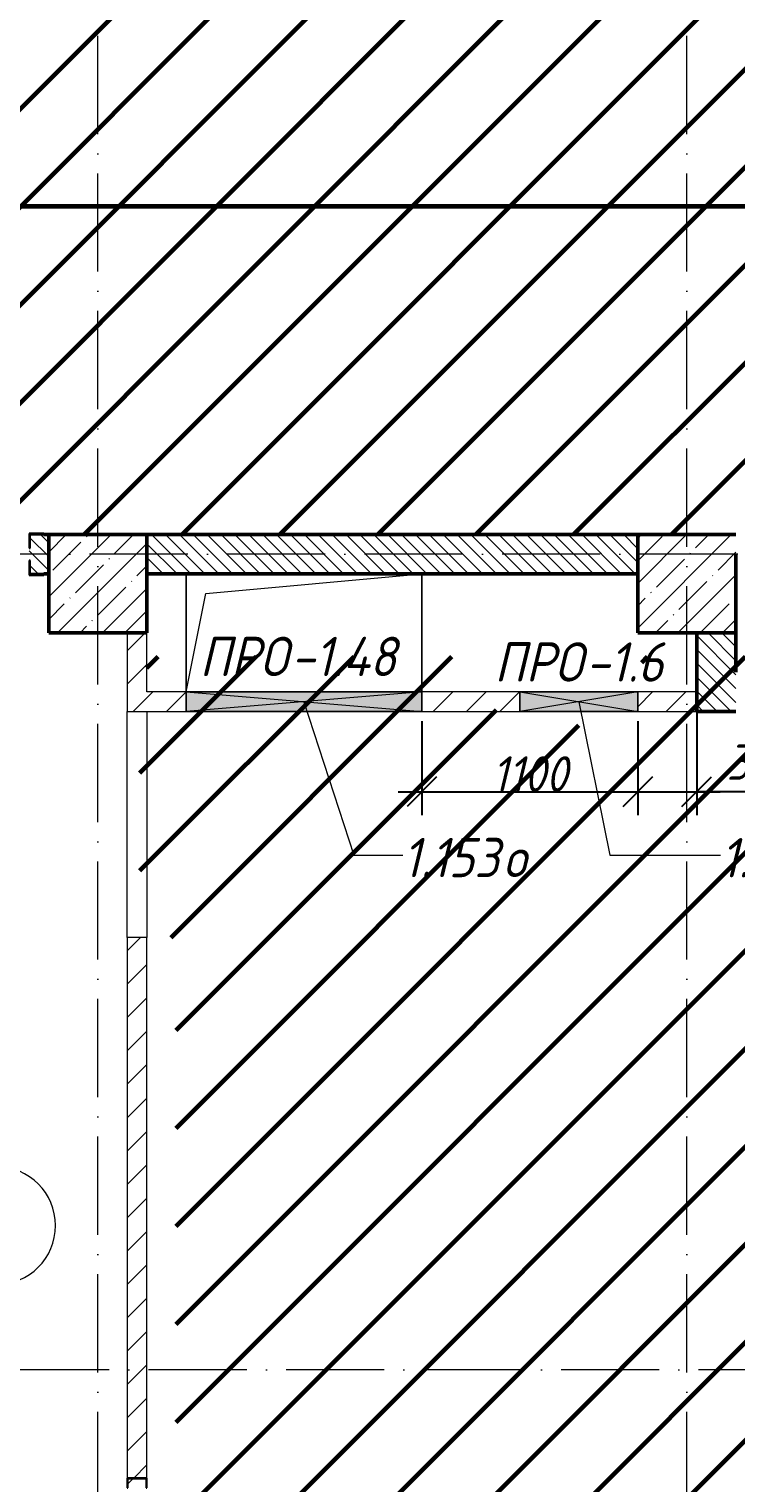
# Model space of a CAD drawing. Header units: millimetres. Extents: x -606178 to 312196, y -19338 to 632709.
# Drawn here: x -409131 to -405531, y 453050 to 460447 of the extents above; entities that cross this region are included whole.
import ezdxf

# ---------------------------------------------------------------- set-up
doc = ezdxf.new("R2010")
doc.units = ezdxf.units.MM
doc.linetypes.add('50_200_ШТРИХ_1Т_ш5_п1_п1_', pattern=[700, 500, -100, 0, -100])
for name, color, linetype, lineweight in [('6.4.1) Окр пт с инж. ПТ2.16', 3, 'Continuous', 60), ('6.4.4) Окр пт с инж. ПТ1.2', 202, 'Continuous', 60), ('A-____-____-DIMS', 7, 'Continuous', 9), ('A-DETL-GENF-OTLN', 7, 'Continuous', 9), ('A-FLOR-____-OTLN', 7, 'Continuous', 9), ('A-GENM-____-IDEN', 7, 'Continuous', 9), ('A-GENM-____-MCUT', 7, 'Continuous', 25), ('A-GENM-____-OTLN', 7, 'Continuous', 9), ('A-GENM-____-OTLN-1', 7, 'Continuous', 25), ('A-GLAZ-____-IDEN', 7, 'Continuous', 9), ('A-GLAZ-____-OTLN', 7, 'Continuous', 9), ('A-WALL-____-MCUT-2', 7, 'Continuous', 50), ('A-WALL-____-PATT-1', 7, 'Continuous', 9), ('A-WALL-FNSH-MCUT-1', 7, 'Continuous', 9), ('I-WALL-____-OTLN', 7, 'Continuous', 9), ('S-COLS-____-MCUT', 7, 'Continuous', 50), ('S-COLS-____-OTLN', 7, 'Continuous', 9), ('S-GRID-____-OTLN-1', 7, '50_200_ШТРИХ_1Т_ш5_п1_п1_', 9)]:
    doc.layers.add(name, color=color, linetype=linetype, lineweight=lineweight)
doc.layers.add('A-AREA-IDEN-1', color=7, linetype='Continuous', lineweight=9, true_color=0x000000)
doc.styles.add('ISOCPEUR_I_10', font='isocpeui.ttf', dxfattribs={"width": 0.9, "height": 180})
doc.styles.add('ISOCPEUR_I_9', font='isocpeui.ttf', dxfattribs={"width": 0.9, "height": 250})
doc.dimstyles.new('ISO-1_8_0_9К_СРЕДНИЙ_Кладочные_3', dxfattribs={"dimscale": 304.8, "dimtxt": 179.276612, "dimasz": 0.492126, "dimexe": 0.393701, "dimexo": 0, "dimgap": 0, "dimtad": 1, "dimdec": 3, "dimrnd": 0.001, "dimdsep": 46, "dimtxsty": 'ISOCPEUR_I_10', "dimblk1": 'OBLIQUE', "dimblk2": 'OBLIQUE', "dimsah": 1, "dimcen": 0.09, "dimdle": 0.393701, "dimazin": 0, "dimtfac": 1, "dimtdec": 4, "dimtix": 1, "dimtmove": 0, "dimatfit": 3, "dimfxl": 1, "dimtvp": 1, "dimtolj": 1, "dimtzin": 0, "dimarcsym": 2})
doc.dimstyles.new('ISO-1_8_0_9К_СРЕДНИЙ_Кладочные_4', dxfattribs={"dimscale": 304.8, "dimtxt": 179.276612, "dimasz": 0.492126, "dimexe": 0.393701, "dimexo": 0, "dimgap": 0, "dimtad": 1, "dimdec": 3, "dimrnd": 0.001, "dimdsep": 46, "dimtxsty": 'ISOCPEUR_I_10', "dimblk1": 'OBLIQUE', "dimblk2": 'OBLIQUE', "dimsah": 1, "dimcen": 0.09, "dimdle": 0.393701, "dimazin": 0, "dimtfac": 1, "dimtdec": 4, "dimtix": 1, "dimtmove": 1, "dimatfit": 3, "dimfxl": 1, "dimtvp": 1, "dimtolj": 1, "dimtzin": 0, "dimarcsym": 2})
pattern_1 = [(45, (-425830.77, 451794.26), (-84.8528, 84.8528), [])]
pattern_2 = [(135, (-425830.77, 451794.26), (-35.35534, -35.35534), [])]

# ---------------------------------------------------------------- blocks, each defined once
blk = doc.blocks.new('BSC_Колонна _Прямоугольная - 500х500-V79-АР1_План отверстий 1 этажа в осях 1-64_А-ГГ')
at = {"layer": 'S-COLS-____-OTLN'}
h = blk.add_hatch(dxfattribs=at)
h.set_pattern_fill('FP_111', color=256, style=0, pattern_type=2)
h.set_pattern_definition([(45, (-20050, -5831.04), (-114.0493, 114.0493), []), (45, (-19935.95, -5831.04), (-114.0493, 114.0493), [201.613, -40.323, 3.353, -36.97])])
h.paths.add_polyline_path([(-250, -250), (250, -250), (250, 250), (-250, 250), (-250, 150)], flags=0)
at = {"layer": 'S-COLS-____-MCUT'}
for p, q in [((250, 250), (-250, 250)), ((-250, 250), (-250, -250)), ((250, -250), (250, 150)), ((-250, -250), (250, -250))]:
    blk.add_line(p, q, dxfattribs=at)
blk = doc.blocks.new('BSC_Колонна _Прямоугольная - 500х500-V139-АР1_План отверстий 1 этажа в осях 1-64_А-ГГ')
at = {"layer": 'S-COLS-____-OTLN'}
h = blk.add_hatch(dxfattribs=at)
h.set_pattern_fill('FP_173', color=256, style=0, pattern_type=2)
h.set_pattern_definition([(45, (-17050, -5831.04), (-114.0493, 114.0493), []), (45, (-16935.95, -5831.04), (-114.0493, 114.0493), [201.612, -40.322, 3.353, -36.97])])
h.paths.add_polyline_path([(-250, -250), (250, -250), (250, 250), (-250, 250)], flags=0)
at = {"layer": 'S-COLS-____-MCUT'}
for p, q in [((250, 250), (-250, 250)), ((-250, 250), (-250, -250)), ((250, -250), (250, 250)), ((-250, -250), (250, -250))]:
    blk.add_line(p, q, dxfattribs=at)
blk = doc.blocks.new('Фахверк_СКБ_Уголок - 200_4010_1-27904659-АР1_План отверстий 1 этажа в осях 1-64_А-ГГ')
at = {"layer": 'A-GENM-____-MCUT'}
for p, q in [((125, 156), (50, 156)), ((50, 156), (50, 150)), ((50, 150), (119, 150)), ((119, 150), (119, 81)), ((125, 81), (125, 156)), ((119, 81), (125, 81)), ((125, 19), (119, 19)), ((119, 19), (119, -50)), ((125, -56), (125, 19)), ((119, -50), (50, -50)), ((50, -50), (50, -56)), ((50, -56), (125, -56))]:
    blk.add_line(p, q, dxfattribs=at)
blk = doc.blocks.new('154_Фахверк_СКБ_Швеллер - Тип_100_3600-28132032-АР1_План отверстий 1 этажа в осях 1-64_А-ГГ')
at = {"layer": 'A-GENM-____-MCUT'}
for p, q in [((175, 50), (125, 50)), ((125, 50), (125, -50)), ((128, 47), (175, 47)), ((128, -47), (128, 47)), ((175, 47), (175, 50)), ((125, -50), (175, -50)), ((175, -47), (128, -47)), ((175, -50), (175, -47))]:
    blk.add_line(p, q, dxfattribs=at)
blk = doc.blocks.new('AR_Отверстие прямоугольное _в плите_ - AR_Отверстие прямоугольное _в плите_-30552548-АР1_План отверстий 1 этажа в осях 1-64_А-ГГ')
at = {"layer": 'A-GENM-____-OTLN'}
for p, q in [((-600, 300), (-600, -300)), ((-500, 200), (600, 300)), ((600, -300), (600, 300)), ((-600, -300), (-500, 200))]:
    blk.add_line(p, q, dxfattribs=at)
blk = doc.blocks.new('AR_Отверстие прямоугольное _в стене_ - AR_Отверстие прямоугольное _в стене__ОВ-36787214-АР1_План отверстий 1 этажа в осях 1-64_А-ГГ')
at = {"layer": 'A-GLAZ-____-OTLN'}
blk.add_hatch(color=256, dxfattribs=at).paths.add_polyline_path([(600, -50), (600, 50), (-600, 50), (-600, -50), (-440.3, -50)], flags=0)
at = {"layer": 'A-DETL-GENF-OTLN'}
for p, q in [((-600, -50), (-600, 50)), ((-600, 50), (600, 50)), ((600, 50), (-600, -50)), ((-600, 50), (600, -50)), ((600, 50), (-600, 50)), ((-600, 50), (-600, -50)), ((600, 50), (600, -50)), ((600, -50), (600, 50)), ((600, -50), (-600, -50)), ((-600, -50), (600, -50))]:
    blk.add_line(p, q, dxfattribs=at)
blk = doc.blocks.new('AR_Отверстие прямоугольное _в стене_ - AR_Отверстие прямоугольное _в стене__ОВ-36765318-АР1_План отверстий 1 этажа в осях 1-64_А-ГГ')
at = {"layer": 'A-GLAZ-____-OTLN'}
blk.add_hatch(color=256, dxfattribs=at).paths.add_polyline_path([(300, -50), (300, 50), (-300, 50), (-300, -50)], flags=0)
at = {"layer": 'A-DETL-GENF-OTLN'}
for p, q in [((-300, -50), (-300, 50)), ((-300, 50), (300, 50)), ((300, 50), (-300, -50)), ((-300, 50), (300, -50)), ((300, 50), (-300, 50)), ((-300, 50), (-300, -50)), ((300, 50), (300, -50)), ((300, -50), (300, 50)), ((300, -50), (-300, -50)), ((-300, -50), (300, -50))]:
    blk.add_line(p, q, dxfattribs=at)
blk = doc.blocks.new('_Oblique')
at = {"color": 0, "linetype": 'ByBlock', "lineweight": -2}
blk.add_line((-0.5, -0.5), (0.5, 0.5), dxfattribs=at)
blk = doc.blocks.new('*D4218')
at = {"layer": 'A-____-____-DIMS', "color": 0, "lineweight": -2, "transparency": 16777216}
for p, q in [((-407130.8, 456925.3), (-407130.8, 456447.4)), ((-406030.8, 456925.3), (-406030.8, 456447.4)), ((-407250.8, 456567.4), (-405910.8, 456567.4))]:
    blk.add_line(p, q, dxfattribs=at)
at = {"layer": 'Defpoints', "color": 0, "transparency": 16777216}
for p in [(-407130.8, 456925.3), (-406030.8, 456925.3), (-406030.8, 456567.4)]:
    blk.add_point(p, dxfattribs=at)
at = {"layer": 'A-____-____-DIMS', "color": 0, "lineweight": -2, "transparency": 16777216, "xscale": 150, "yscale": 150, "zscale": 150, "rotation": 180}
blk.add_blockref('_Oblique', (-407130.8, 456567.4), dxfattribs=at)
at = {"layer": 'A-____-____-DIMS', "color": 0, "lineweight": -2, "transparency": 16777216, "xscale": 150, "yscale": 150, "zscale": 150}
blk.add_blockref('_Oblique', (-406030.8, 456567.4), dxfattribs=at)
at = {"layer": 'A-____-____-DIMS', "color": 0, "transparency": 16777216, "insert": (-406580.8, 456657.4), "char_height": 180, "width": 463.361, "attachment_point": 5, "style": 'ISOCPEUR_I_10'}
blk.add_mtext('\\A1;1100', dxfattribs=at)
blk = doc.blocks.new('*D4219')
at = {"layer": 'A-____-____-DIMS', "color": 0, "lineweight": -2, "transparency": 16777216}
for p, q in [((-405730.8, 457075.3), (-405730.8, 456447.4)), ((-406030.8, 456925.3), (-406030.8, 456447.4)), ((-406150.8, 456567.4), (-405610.8, 456567.4)), ((-405201.2, 456567.4), (-405730.8, 456567.4))]:
    blk.add_line(p, q, dxfattribs=at)
at = {"layer": 'Defpoints', "color": 0, "transparency": 16777216}
for p in [(-405730.8, 457075.3), (-406030.8, 456925.3), (-405730.8, 456567.4)]:
    blk.add_point(p, dxfattribs=at)
at = {"layer": 'A-____-____-DIMS', "color": 0, "lineweight": -2, "transparency": 16777216, "xscale": 150, "yscale": 150, "zscale": 150, "rotation": 180}
blk.add_blockref('_Oblique', (-406030.8, 456567.4), dxfattribs=at)
at = {"layer": 'A-____-____-DIMS', "color": 0, "lineweight": -2, "transparency": 16777216, "xscale": 150, "yscale": 150, "zscale": 150}
blk.add_blockref('_Oblique', (-405730.8, 456567.4), dxfattribs=at)
at = {"layer": 'A-____-____-DIMS', "color": 0, "transparency": 16777216, "insert": (-405578.1, 456807.4), "char_height": 180, "width": 409.578, "attachment_point": 1, "line_spacing_factor": 1.149209, "style": 'ISOCPEUR_I_10'}
blk.add_mtext('\\A1;300', dxfattribs=at)
blk = doc.blocks.new('AAR_СКБ_Марка_помещения_1_5 ммп - Номер _ Площадь-27962135-АИ_План этажа_Стены_1')
at = {"layer": 'A-AREA-IDEN-1'}
for p, q in [((-2.987, 3), (3.013, 3)), ((-2.987, 0), (3.013, 0))]:
    blk.add_line(p, q, dxfattribs=at)
for centre, start, end in [((-2.987, 1.5), 90, 270), ((3.013, 1.5), 270, 90)]:
    blk.add_arc(centre, 1.5, start, end, dxfattribs=at)

msp = doc.modelspace()

# ---------------------------------------------------------------- hatches: boundary and pattern name
at = {"layer": '6.4.1) Окр пт с инж. ПТ2.16'}
h = msp.add_hatch(dxfattribs=at)
h.set_pattern_fill('ANSI31', color=256, scale=111)
h.paths.add_polyline_path([(-387530.7712, 460775.3011), (-388030.7712, 460775.3011), (-388030.7712, 461025.3011), (-389830.7712, 461025.3011), (-389830.7712, 461019.3011), (-389905.7712, 461019.3011), (-390330.7712, 461023.3811), (-390330.7712, 460925.3011), (-390530.7712, 460925.3011), (-390530.7712, 460775.3011), (-391030.7712, 460775.3011), (-391030.7712, 460925.3011), (-391230.7712, 460925.3011), (-391230.7712, 461025.3011), (-392830.7712, 461025.3011), (-392830.7712, 461019.3011), (-392905.7712, 461019.3011), (-393430.7712, 461022.3011), (-393430.7712, 460925.3011), (-393630.7712, 460925.3011), (-393630.7712, 461025.3011), (-393955.7712, 461025.3011), (-393955.7712, 461019.3011), (-394030.7712, 461019.3011), (-394030.7712, 461025.3011), (-395830.7712, 461025.3011), (-395830.7712, 461019.3011), (-395905.7712, 461019.3011), (-396330.7712, 461023.3811), (-396330.7712, 460925.3011), (-396530.7712, 460925.3011), (-396530.7712, 460775.3011), (-397030.7712, 460775.3011), (-397030.7712, 461025.3011), (-398830.7712, 461025.3011), (-398830.7712, 461019.3011), (-398905.7712, 461019.3011), (-399330.7712, 461023.3811), (-399330.7712, 460925.3011), (-399530.7712, 460925.3011), (-399530.7712, 460775.3011), (-400030.7712, 460775.3011), (-400030.7712, 461025.3011), (-403180.7712, 461025.3011), (-405280.7712, 461025.3011), (-416230.7712, 461025.3011), (-420230.7712, 461025.3011), (-427780.7712, 461025.3011), (-427780.7712, 460775.3011), (-428030.7712, 460775.3011), (-428030.7712, 460450.3011), (-428024.7712, 460450.3011), (-428024.7712, 460375.3011), (-428030.7712, 460375.3011), (-428030.7712, 458575.3011), (-428024.7712, 458575.3011), (-428024.7712, 458500.3011), (-428027.5712, 458325.3011), (-427930.7712, 458325.3011), (-427930.7712, 458125.3011), (-427780.7712, 458125.3011), (-427780.7712, 457875.3011), (-426180.7712, 457875.3011), (-425730.7712, 457875.3011), (-424630.7712, 457875.3011), (-424030.7712, 457875.3011), (-423330.7712, 457875.3011), (-423130.7712, 457875.3011), (-422330.7712, 457875.3011), (-420730.7712, 457875.3011), (-420530.7712, 457875.3011), (-420030.7712, 457875.3011), (-420005.7712, 457876.8011), (-420005.7712, 457881.3011), (-419930.7712, 457881.3011), (-419930.7712, 457875.3011), (-419570.7712, 457875.3011), (-419270.7712, 457875.3011), (-418780.7712, 457875.3011), (-418780.7712, 457881.3011), (-418705.7712, 457881.3011), (-417255.7712, 457875.3011), (-417255.7712, 457881.3011), (-417180.7712, 457881.3011), (-416700.7712, 457875.3011), (-416500.7712, 457875.3011), (-416030.7712, 457875.3011), (-416030.7712, 457881.3011), (-415955.7712, 457881.3011), (-415430.7712, 457875.3011), (-414930.7712, 457875.3011), (-414905.7712, 457876.8011), (-414905.7712, 457881.3011), (-414830.7712, 457881.3011), (-414830.7712, 457875.3011), (-414695.7712, 457875.3011), (-414345.7712, 457875.3011), (-413830.7712, 457875.3011), (-413830.7712, 457881.3011), (-413755.7712, 457881.3011), (-413155.7712, 457875.3011), (-413155.7712, 457881.3011), (-413080.7712, 457881.3011), (-413080.7712, 457875.3011), (-412730.7712, 457875.3011), (-412430.7712, 457875.3011), (-411930.7712, 457875.3011), (-411930.7712, 457881.3011), (-411855.7712, 457881.3011), (-411430.7712, 457875.3011), (-410930.7712, 457875.3011), (-410530.7712, 457875.3011), (-410355.7712, 457875.3011), (-410355.7712, 457881.3011), (-410280.7712, 457881.3011), (-410280.7712, 457875.3011), (-409130.7712, 457875.3011), (-409130.7712, 457881.3011), (-409030.7712, 457881.3011), (-409030.7712, 457875.3011), (-408530.7712, 457875.3011), (-406030.7712, 457875.3011), (-405530.7712, 457875.3011), (-404530.7712, 457875.3011), (-404430.7712, 457875.3011), (-404430.7712, 457175.3011), (-403730.7712, 457175.3011), (-403730.7712, 457875.3011), (-403480.7712, 457875.3011), (-402980.7712, 457875.3011), (-402205.7712, 457875.3011), (-402205.7712, 457881.3011), (-402130.7712, 457881.3011), (-401280.7712, 457875.3011), (-400880.7712, 457875.3011), (-400430.7712, 457875.3011), (-400430.7712, 457881.3011), (-400355.7712, 457881.3011), (-400030.7712, 457875.3011), (-399530.7712, 457875.3011), (-397030.7712, 457875.3011), (-396530.7712, 457875.3011), (-396505.7712, 457876.8011), (-396505.7712, 457881.3011), (-396430.7712, 457881.3011), (-396430.7712, 457875.3011), (-396340.7712, 457875.3011), (-395940.7712, 457875.3011), (-395730.7712, 457875.3011), (-395730.7712, 457881.3011), (-395655.7712, 457881.3011), (-395505.7712, 457875.3011), (-395505.7712, 457881.3011), (-395430.7712, 457881.3011), (-395430.7712, 457875.3011), (-395250.7712, 457875.3011), (-394950.7712, 457875.3011), (-394730.7712, 457875.3011), (-394730.7712, 457881.3011), (-394655.7712, 457881.3011), (-393980.7712, 457875.3011), (-393380.7712, 457875.3011), (-393105.7712, 457875.3011), (-393105.7712, 457881.3011), (-393030.7712, 457881.3011), (-393000.7712, 457875.3011), (-393030.7712, 457875.3011), (-393030.7712, 457835.3011), (-393025.7712, 457835.3011), (-393025.7712, 457675.3011), (-392380.7712, 457675.3011), (-392380.7712, 457875.3011), (-391980.7712, 457875.3011), (-391980.7712, 457675.3011), (-391230.7712, 457675.3011), (-391230.7712, 457744.3011), (-391230.7712, 457806.3011), (-391230.7712, 457881.3011), (-391155.7712, 457881.3011), (-391030.7712, 457875.3011), (-390530.7712, 457875.3011), (-390130.7712, 457875.3011), (-389830.7712, 457875.3011), (-388030.7712, 457875.3011), (-387530.7712, 457875.3011)])
at = {"layer": '6.4.4) Окр пт с инж. ПТ1.2'}
h = msp.add_hatch(dxfattribs=at)
h.set_pattern_fill('ANSI31', color=256, scale=111)
h.paths.add_polyline_path([(-387530.7712, 457375.6486), (-388030.7712, 457375.6486), (-388030.7712, 457625.6486), (-390410.7712, 457625.6486), (-390410.7712, 457255.6486), (-392150.7712, 457255.6486), (-392150.7712, 457625.6486), (-393995.1561, 457625.6486), (-393995.1561, 457055.6486), (-397030.7712, 457055.6486), (-397030.7712, 457375.6486), (-397030.7712, 457625.6486), (-399530.7712, 457625.6486), (-399530.7712, 457375.6486), (-400030.7712, 457375.6486), (-400030.7712, 457625.6486), (-402625.5449, 457625.6486), (-402625.5449, 456805.6486), (-403465.5449, 456805.6486), (-403465.5449, 457255.6486), (-406010.8208, 457255.6486), (-406010.8208, 456905.6486), (-406750.7712, 456905.6486), (-406750.7712, 457255.6486), (-408530.7712, 457255.6486), (-408530.7712, 457025.6486), (-408565.7712, 457025.6486), (-408565.7712, 456975.6486), (-408565.7712, 455875.6486), (-408565.7712, 455825.6486), (-408530.7712, 455825.6486), (-408380.7712, 455825.6486), (-408380.7712, 450525.6486), (-408200.7712, 450525.6486), (-408200.7712, 450275.6486), (-406180.7712, 450275.6486), (-406180.7712, 450525.6486), (-405180.7712, 450525.6486), (-405180.7712, 450275.6486), (-400353.4949, 450275.6486), (-400353.4949, 450525.6486), (-399180.7712, 450525.6486), (-399180.7712, 450275.6486), (-397180.7712, 450275.6486), (-397180.7712, 450525.6486), (-396175.7712, 450525.6486), (-396175.7712, 450275.6486), (-391501.6045, 450275.6486), (-391501.6045, 450525.6486), (-391300.7712, 450525.6486), (-391300.7712, 450795.6486), (-390110.7712, 450795.6486), (-390110.7712, 450275.6486), (-387530.7712, 450273.6293)])
at = {"layer": 'A-WALL-____-PATT-1'}
h = msp.add_hatch(dxfattribs=at)
h.set_pattern_fill('FP_6', color=256, style=0, pattern_type=2)
h.set_pattern_definition(pattern_2)
h.paths.add_polyline_path([(-409030.7712, 457675.3011), (-409030.7712, 457875.3011), (-409124.7712, 457875.3011), (-409124.7712, 457806.3011), (-409130.7712, 457806.3011), (-409130.7712, 457744.3011), (-409124.7712, 457744.3011), (-409124.7712, 457675.3011), (-409055.7712, 457675.3011)], flags=0)
h.paths.add_polyline_path([(-410355.7712, 457675.3011), (-410286.7712, 457675.3011), (-410286.7712, 457744.3011), (-410280.7712, 457744.3011), (-410280.7712, 457806.3011), (-410286.7712, 457806.3011), (-410286.7712, 457875.3011), (-410530.7712, 457875.3011), (-410530.7712, 457675.3011)], flags=0)
h = msp.add_hatch(dxfattribs=at)
h.set_pattern_fill('FP_6', color=256, style=0, pattern_type=2)
h.set_pattern_definition(pattern_2)
h.paths.add_polyline_path([(-406030.7712, 457675.3011), (-406030.7712, 457875.3011), (-408530.7712, 457875.3011), (-408530.7712, 457675.3011), (-408171.0784, 457675.3011)], flags=0)
h = msp.add_hatch(dxfattribs=at)
h.set_pattern_fill('FP_4', color=256, style=0, pattern_type=2)
h.set_pattern_definition(pattern_1)
h.paths.add_polyline_path([(-408530.7712, 450375.3011), (-408530.7712, 453025.3011), (-408533.7712, 453025.3011), (-408533.7712, 453072.3011), (-408627.7712, 453072.3011), (-408627.7712, 453025.3011), (-408630.7712, 453025.3011), (-408630.7712, 450375.3011)], flags=0)
h.paths.add_polyline_path([(-408530.7712, 453075.3011), (-408530.7712, 455825.3011), (-408630.7712, 455825.3011), (-408630.7712, 453075.3011), (-408533.7712, 453075.3011)], flags=0)
h.paths.add_polyline_path([(-408630.7712, 456975.3011), (-408530.7712, 456975.3011), (-408530.7712, 457375.3011), (-408630.7712, 457375.3011)], flags=0)
h = msp.add_hatch(dxfattribs=at)
h.set_pattern_fill('FP_6', color=256, style=0, pattern_type=2)
h.set_pattern_definition(pattern_2)
h.paths.add_polyline_path([(-405530.7712, 456975.3011), (-405530.7712, 457375.3011), (-405730.7712, 457375.3011), (-405730.7712, 456975.3011)], flags=0)
h = msp.add_hatch(dxfattribs=at)
h.set_pattern_fill('FP_4', color=256, style=0, pattern_type=2)
h.set_pattern_definition(pattern_1)
h.paths.add_polyline_path([(-405730.7712, 456975.3011), (-405730.7712, 457075.3011), (-406030.7712, 457075.3011), (-406030.7712, 456975.3011)], flags=0)
h.paths.add_polyline_path([(-408330.7712, 456975.3011), (-408330.7712, 457075.3011), (-408530.7712, 457075.3011), (-408530.7712, 456975.3011)], flags=0)
h.paths.add_polyline_path([(-407130.7712, 456975.3011), (-406630.7712, 456975.3011), (-406630.7712, 457075.3011), (-407130.7712, 457075.3011)], flags=0)

# ---------------------------------------------------------------- linework, layer by layer
at = {"layer": '6.4.1) Окр пт с инж. ПТ2.16', "color": 1}
msp.add_lwpolyline([(-340001.2234, 457875.3011), (-340001.2234, 459544.4619), (-423566.7138, 459544.4619), (-423566.7138, 457875.3011)], dxfattribs=at)
at = {"layer": 'A-FLOR-____-OTLN'}
for p, q in [((-408330.7712, 457075.3011), (-408330.7712, 457675.3011)), ((-407130.7712, 457675.3011), (-407130.7712, 457075.3011))]:
    msp.add_line(p, q, dxfattribs=at)
at = {"layer": 'A-GLAZ-____-IDEN'}
for p, q in [((-407730.7712, 457025.3011), (-407476.0798, 456244.6763)), ((-406330.7712, 457025.3011), (-406172.5877, 456243.6979)), ((-407476.0798, 456244.6763), (-407227.3567, 456244.6763)), ((-406172.5877, 456243.6979), (-405609.1049, 456243.6979))]:
    msp.add_line(p, q, dxfattribs=at)
at = {"layer": 'A-WALL-____-MCUT-2'}
for p, q in [((-409030.7712, 457875.3011), (-409055.7712, 457875.3011)), ((-406030.7712, 457875.3011), (-408530.7712, 457875.3011)), ((-409055.7712, 457675.3011), (-409030.7712, 457675.3011)), ((-408530.7712, 457675.3011), (-406030.7712, 457675.3011)), ((-405730.7712, 457375.3011), (-405730.7712, 456975.3011)), ((-405530.7712, 457175.3011), (-405530.7712, 457375.3011)), ((-405730.7712, 456975.3011), (-405530.7712, 456975.3011))]:
    msp.add_line(p, q, dxfattribs=at)
at = {"layer": 'A-WALL-FNSH-MCUT-1'}
for p, q in [((-408630.7712, 457375.3011), (-408630.7712, 456975.3011)), ((-408530.7712, 457075.3011), (-408530.7712, 457375.3011)), ((-408330.7712, 457075.3011), (-408530.7712, 457075.3011)), ((-406630.7712, 457075.3011), (-407130.7712, 457075.3011)), ((-405730.7712, 457075.3011), (-406030.7712, 457075.3011)), ((-408630.7712, 456975.3011), (-408330.7712, 456975.3011)), ((-407130.7712, 456975.3011), (-406630.7712, 456975.3011)), ((-406030.7712, 456975.3011), (-405730.7712, 456975.3011)), ((-408630.7712, 455825.3011), (-408630.7712, 453075.3011)), ((-408530.7712, 455825.3011), (-408630.7712, 455825.3011)), ((-408530.7712, 453075.3011), (-408530.7712, 455825.3011))]:
    msp.add_line(p, q, dxfattribs=at)
at = {"layer": 'I-WALL-____-OTLN'}
for p, q in [((-408630.7712, 455825.3011), (-408630.7712, 456975.3011)), ((-408530.7712, 456975.3011), (-408530.7712, 455825.3011))]:
    msp.add_line(p, q, dxfattribs=at)
at = {"layer": 'S-GRID-____-OTLN-1'}
for p, q in [((-408780.7712, 447311.6528), (-408780.7712, 501675.2188)), ((-405780.7712, 447311.6528), (-405780.7712, 501675.2188)), ((-335511.9839, 457775.3011), (-430499.5414, 457775.3011)), ((-321909.7115, 453625.3011), (-430499.5414, 453625.3011))]:
    msp.add_line(p, q, dxfattribs=at)

# ---------------------------------------------------------------- block references
at = {"layer": 'A-AREA-IDEN-1', "xscale": 199.9999999999999, "yscale": 199.9999999999999, "zscale": 199.9999999999999}
msp.add_blockref('AAR_СКБ_Марка_помещения_1_5 ммп - Номер _ Площадь-27962135-АИ_План этажа_Стены_1', (-409898.8297, 454059.6278), dxfattribs=at)
at = {"layer": 'A-GENM-____-OTLN'}
msp.add_blockref('AR_Отверстие прямоугольное _в плите_ - AR_Отверстие прямоугольное _в плите_-30552548-АР1_План отверстий 1 этажа в осях 1-64_А-ГГ', (-407730.7712, 457375.3011), dxfattribs=at)
at = {"layer": 'A-GENM-____-OTLN-1'}
for name, p, rotation in [('Фахверк_СКБ_Уголок - 200_4010_1-27904659-АР1_План отверстий 1 этажа в осях 1-64_А-ГГ', (-409005.7712, 457825.3011), 180), ('154_Фахверк_СКБ_Швеллер - Тип_100_3600-28132032-АР1_План отверстий 1 этажа в осях 1-64_А-ГГ', (-408580.7712, 453200.3011), 269.9999999999999)]:
    msp.add_blockref(name, p, dxfattribs=dict(at, rotation=rotation))
at = {"layer": 'A-GLAZ-____-OTLN'}
for name, p in [('AR_Отверстие прямоугольное _в стене_ - AR_Отверстие прямоугольное _в стене__ОВ-36787214-АР1_План отверстий 1 этажа в осях 1-64_А-ГГ', (-407730.7712, 457025.3011)), ('AR_Отверстие прямоугольное _в стене_ - AR_Отверстие прямоугольное _в стене__ОВ-36765318-АР1_План отверстий 1 этажа в осях 1-64_А-ГГ', (-406330.7712, 457025.3011))]:
    msp.add_blockref(name, p, dxfattribs=at)
at = {"layer": 'S-COLS-____-OTLN'}
for name, p in [('BSC_Колонна _Прямоугольная - 500х500-V139-АР1_План отверстий 1 этажа в осях 1-64_А-ГГ', (-408780.7712, 457625.3011)), ('BSC_Колонна _Прямоугольная - 500х500-V79-АР1_План отверстий 1 этажа в осях 1-64_А-ГГ', (-405780.7712, 457625.3011))]:
    msp.add_blockref(name, p, dxfattribs=at)

# ---------------------------------------------------------------- texts
at = {"layer": 'A-GENM-____-IDEN', "char_height": 200, "attachment_point": 1, "style": 'ISOCPEUR_I_9'}
for s, insert, width in [('ПРО', (-408261.9542, 457355.3189), 562.784625), ('-1.48', (-407797.6104, 457355.3189), 692.658), ('ПРО', (-406760.6098, 457327.1421), 562.784625), ('-1.6', (-406296.2661, 457327.1421), 505.063125)]:
    msp.add_mtext(s, dxfattribs=dict(at, insert=insert, width=width))
at = {"layer": 'A-GLAZ-____-IDEN', "char_height": 200, "attachment_point": 1, "style": 'ISOCPEUR_I_9'}
for s, insert, width in [('1.153', (-407227.3567, 456332.2909), 620.506125), ('\\fISOCPEUR|b0|i1|c204|p34|;\\W.9;о', (-406715.388, 456332.2909), 158.734125), ('1.124', (-405609.1049, 456331.3125), 649.366875)]:
    msp.add_mtext(s, dxfattribs=dict(at, insert=insert, width=width))

# ---------------------------------------------------------------- dimensions: what is measured, and where the dimension line sits
at = {"layer": 'A-____-____-DIMS'}
dim = msp.add_linear_dim(base=(-405730.7712, 456567.4357), p1=(-406030.7712, 456925.3011), p2=(-405730.7712, 457075.3011), dimstyle='ISO-1_8_0_9К_СРЕДНИЙ_Кладочные_4', override={"dimpost": '<>', "dimfxl": 335.410197}, dxfattribs=at)
dim.commit()
dim.dimension.update_dxf_attribs({"geometry": '*D4219', "text_midpoint": (-405373.2824, 456682.5977), "dimtype": 160})
dim = msp.add_linear_dim(base=(-406030.7712, 456567.4357), p1=(-407130.7712, 456925.3011), p2=(-406030.7712, 456925.3011), dimstyle='ISO-1_8_0_9К_СРЕДНИЙ_Кладочные_3', override={"dimpost": '<>', "dimfxl": 1100}, dxfattribs=at)
dim.commit()
dim.dimension.update_dxf_attribs({"geometry": '*D4218', "text_midpoint": (-406580.7712, 456657.4357)})

doc.saveas('drawing.dxf')
